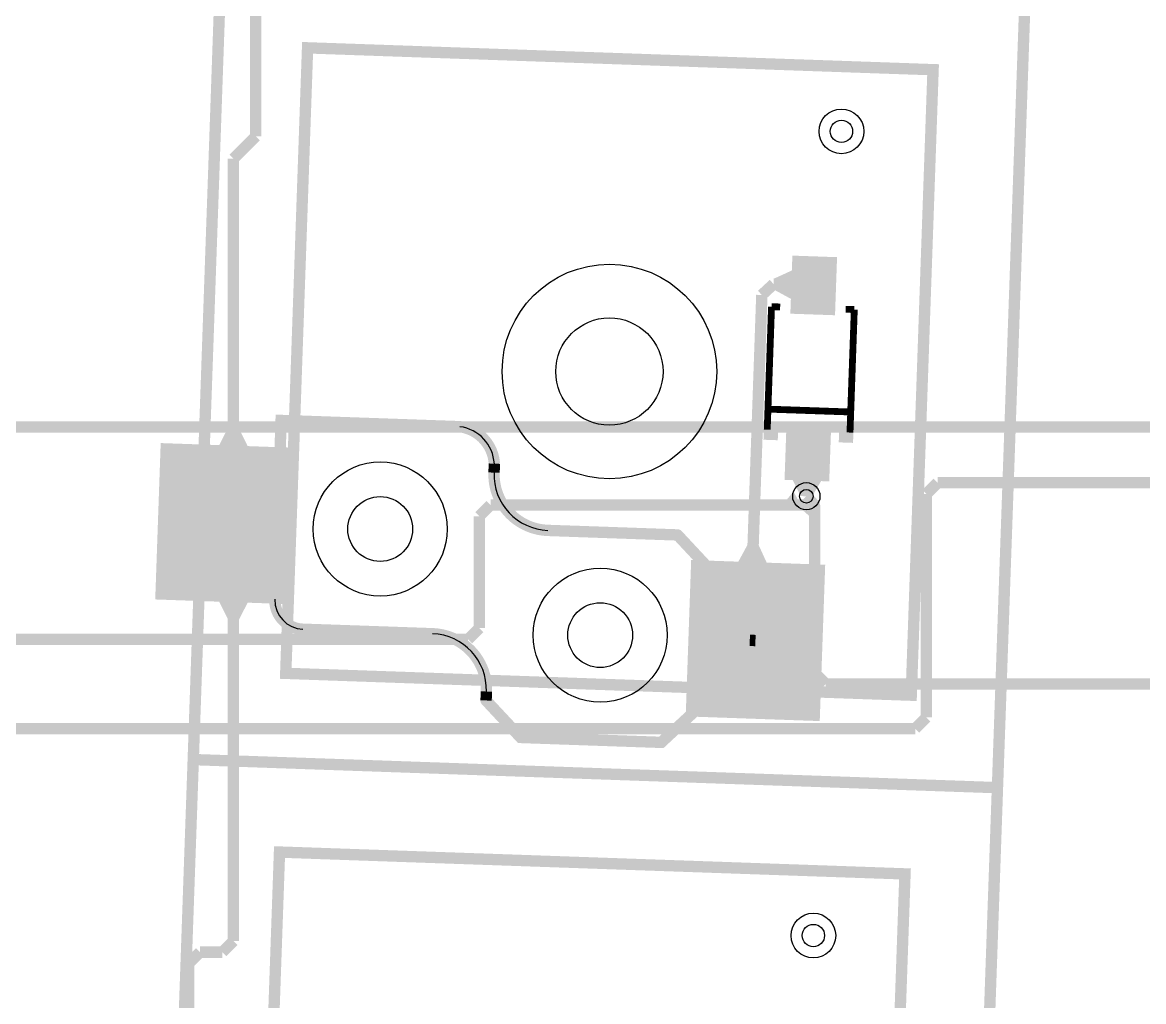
# Model space of a CAD drawing. Header units: millimetres. Extents: x -992 to -826, y 770 to 901.
# Drawn here: x -917.05 to -891.97, y 857.41 to 879.32 of the extents above; entities that cross this region are included whole.
import ezdxf

# ---------------------------------------------------------------- set-up
doc = ezdxf.new("R2010")
doc.units = ezdxf.units.MM
for name, color, linetype, true_color in [('BottomLayer', 7, 'Continuous', 0x0000ff), ('BottomPasteMaskLayer', 7, 'Continuous', 0x800000), ('BottomSilkLayer', 7, 'Continuous', 0x66cc33), ('BottomSolderMaskLayer', 7, 'Continuous', 0xaa00ff), ('Document', 7, 'Continuous', 0xffffff), ('Hole', 7, 'Continuous', 0x222222), ('Multi-Layer', 7, 'Continuous', 0xc0c0c0), ('TopLayer', 7, 'Continuous', 0xff0000), ('TopSilkLayer', 7, 'Continuous', 0xffcc00)]:
    doc.layers.add(name, color=color, linetype=linetype, true_color=true_color)

msp = doc.modelspace()

# ---------------------------------------------------------------- hatches: boundary and pattern name
at = {"layer": 'BottomLayer'}
for points in [[(-898.8752095504192, 872.7648717297436), (-898.8298196596394, 874.0640843281689), (-899.8292100584202, 874.0989839979682), (-899.8745999492, 872.7997713995429)], [(-899.840822961646, 873.7665862331726), (-899.8629946659894, 873.1319710439423), (-900.2371120142242, 873.3356540513082), (-900.2282423164847, 873.5894996189994)], [(-912.0145186690374, 869.837678435357), (-912.6491338582678, 869.8598399796801), (-912.4588265176532, 870.2344272288547), (-912.2048260096522, 870.2255575311152)], [(-899.004978409957, 869.0481330962664), (-898.9596139192279, 870.3473456946915), (-899.9590043180087, 870.3822453644909), (-900.0043688087377, 869.0830327660657)], [(-914.081330962662, 866.4077216154434), (-911.0831597663196, 866.3030226060454), (-910.961010922022, 869.8008890017782), (-913.9591821183643, 869.9055880111762)], [(-899.8219862839727, 869.076662433325), (-899.1873736347474, 869.054503429007), (-899.3899695199391, 868.7114427228856), (-899.6438176276354, 868.7203073406148)], [(-899.2813970027942, 868.9092811785625), (-899.7383185166372, 868.9252349504701), (-899.6293370586742, 869.1349199898401), (-899.3754914909831, 869.126057912116)], [(-900.403680467361, 867.2307366014734), (-901.0382931165864, 867.2528981457965), (-900.8346126492254, 867.6270180340363), (-900.5807670815343, 867.618153416307)], [(-902.215392430785, 863.7918719837442), (-899.2172212344426, 863.6871729743461), (-899.0950723901449, 867.1850393700789), (-902.0932435864872, 867.289738379477)], [(-912.6491338582678, 866.3577063754129), (-912.0145186690374, 866.3355448310898), (-912.2048260096522, 865.9609575819153), (-912.4588265176532, 865.9698272796547)]]:
    msp.add_hatch(color=256, dxfattribs=at).paths.add_polyline_path(points)
at = {"layer": 'BottomPasteMaskLayer'}
for points in [[(-898.8752095504192, 872.7648717297436), (-898.8298196596394, 874.0640843281689), (-899.8292100584202, 874.0989839979682), (-899.8745999492, 872.7997713995429)], [(-899.004978409957, 869.0481330962664), (-898.9596139192279, 870.3473456946915), (-899.9590043180087, 870.3822453644909), (-900.0043688087377, 869.0830327660657)], [(-914.081330962662, 866.4077216154434), (-911.0831597663196, 866.3030226060454), (-910.961010922022, 869.8008890017782), (-913.9591821183643, 869.9055880111762)], [(-902.215392430785, 863.7918719837442), (-899.2172212344426, 863.6871729743461), (-899.0950723901449, 867.1850393700789), (-902.0932435864872, 867.289738379477)]]:
    msp.add_hatch(color=256, dxfattribs=at).paths.add_polyline_path(points)
at = {"layer": 'BottomSilkLayer'}
for points in [[(-900.465232410465, 870.2848895097792), (-900.1454356108713, 870.2737236474475), (-900.1560731521464, 869.9691084582171), (-900.475867411735, 869.9802743205488)], [(-898.4616256032513, 870.2149225298452), (-898.7814224028449, 870.226090932182), (-898.79205994412, 869.9214757429517), (-898.4722631445264, 869.9103073406148)]]:
    msp.add_hatch(color=256, dxfattribs=at).paths.add_polyline_path(points)
at = {"layer": 'BottomSolderMaskLayer'}
for points in [[(-898.8752095504192, 872.7648717297436), (-898.8298196596394, 874.0640843281689), (-899.8292100584202, 874.0989839979682), (-899.8745999492, 872.7997713995429)], [(-899.004978409957, 869.0481330962664), (-898.9596139192279, 870.3473456946915), (-899.9590043180087, 870.3822453644909), (-900.0043688087377, 869.0830327660657)], [(-914.081330962662, 866.4077216154434), (-911.0831597663196, 866.3030226060454), (-910.961010922022, 869.8008890017782), (-913.9591821183643, 869.9055880111762)], [(-902.215392430785, 863.7918719837442), (-899.2172212344426, 863.6871729743461), (-899.0950723901449, 867.1850393700789), (-902.0932435864872, 867.289738379477)]]:
    msp.add_hatch(color=256, dxfattribs=at).paths.add_polyline_path(points)
at = {"layer": 'Document'}
for points in [[(-899.2510591821185, 873.5795250190502), (-899.4429667259335, 873.5862255524513), (-899.4697688595378, 872.8186969773941), (-899.2778613157227, 872.811996443993)], [(-899.740853441707, 873.3084912369826), (-899.7475539751081, 873.1165862331726), (-898.9800254000509, 873.0897815595632), (-898.9733248666498, 873.2816891033783)], [(-911.2775565151131, 866.409801879604), (-911.1423901447804, 870.2804419608841), (-907.2717500635002, 870.1452755905514), (-907.2551594402081, 870.1458027141975), (-907.2387792705986, 870.1484891028745), (-907.2228893708445, 870.1532888660317), (-907.2077611820263, 870.1601200111511), (-907.1936531332077, 870.1688658443929), (-907.1808062267911, 870.1793769640328), (-907.1694399215655, 870.191473812634), (-907.1597483837761, 870.2049497443581), (-907.1518971702562, 870.2195745550176), (-907.146020400284, 870.2350984145653), (-907.142218464473, 870.2512561348453), (-907.1405563098388, 870.2677716997019), (-907.1410623303333, 870.2843629800569), (-907.1437278818019, 870.3007465534135), (-907.1485074296484, 870.3166425454538), (-907.1553193266845, 870.3317794110252), (-907.164047207879, 870.3458985728423), (-907.1745419781748, 870.3587588386637), (-907.1866243594251, 870.3701405214866), (-907.2000879529318, 870.3798491923766), (-907.214702765276, 870.3877190018217), (-907.2302191372081, 870.3936155128771), (-907.2463720084805, 870.3974379976994), (-907.262885445771, 870.3991211582425), (-911.2604470408942, 870.5387198374399), (-911.2770519190279, 870.5382126555044), (-911.2934485355129, 870.5355424159651), (-911.3093563331424, 870.530754808428), (-911.3245031187314, 870.5239317520987), (-911.3386297205258, 870.5151899940894), (-911.3514944228069, 870.5046791117966), (-911.3628771018107, 870.4925789535312), (-911.3725829921948, 870.4790965611915), (-911.3804460196048, 870.4644626276362), (-911.3863316423196, 870.448927549374), (-911.3901391533507, 870.4327571421095), (-911.3918034036069, 870.4162280924563), (-911.5314020828043, 866.418663957328), (-911.5308709060128, 866.4020761028232), (-911.5281812008425, 866.3856991509715), (-911.5233788998943, 866.3698127740573), (-911.5165460129638, 866.3546882667247), (-911.5077992265453, 866.3405839130278), (-911.4972879111543, 866.3277405756652), (-911.4851915704991, 866.3163775827228), (-911.4717167760622, 866.3066889821664), (-911.4570936394406, 866.2988402280486), (-911.4415718826864, 866.2929653550184), (-911.4254165737568, 866.2891646893864), (-911.4089035998983, 866.2875031358342), (-911.3923149562688, 866.2880090690239), (-911.3759339302532, 866.2906738490393), (-911.360040263711, 866.2954519689314), (-911.3449053757727, 866.3022618318487), (-911.3307877277639, 866.3109871444825), (-911.3179284094127, 866.3214789030292), (-911.3065470217155, 866.3335579377564), (-911.2968379267685, 866.347017972718), (-911.288966928611, 866.3616291483676), (-911.2830684417576, 866.3771419469125), (-911.2792431957768, 866.393291453377), (-911.2775565151131, 866.409801879604)], [(-907.2843510287022, 870.1461468122938), (-907.2444143591398, 870.1396935147376), (-907.2048744202091, 870.1311392260801), (-907.1658416610576, 870.1205078414997), (-907.1274251140989, 870.1078290582441), (-907.089732090446, 870.0931382926756), (-907.0528678801538, 870.0764765813404), (-907.0169354581058, 870.0578904663392), (-906.9820351963683, 870.0374318653182), (-906.9482645838165, 870.0151579264444), (-906.9157179538121, 869.9911308687713), (-906.8844862206973, 869.9654178084375), (-906.8546566258386, 869.9380905711888), (-906.8263124939302, 869.9092254917426), (-906.7995330002389, 869.8789032005575), (-906.7743929494386, 869.8472083986045), (-906.7509625666553, 869.8142296207662), (-906.729307301302, 869.780058988528), (-906.7094876442563, 869.7447919526493), (-906.6915589588872, 869.7085270265359), (-906.6755713264052, 869.6713655110568), (-906.6615694059685, 869.6334112115749), (-906.6495923099333, 869.5947701479813), (-906.6396734945992, 869.5555502585444), (-906.631840666754, 869.5158610983992), (-906.6261157062787, 869.4758135335215), (-906.6225146050293, 869.435519431039), (-906.6206558815418, 869.4195792864755), (-906.6168017757436, 869.4040008099709), (-906.6110138286004, 869.3890327529969), (-906.6033844599566, 869.3749141200672), (-906.5940354928077, 869.3618703523998), (-906.5831162080759, 869.3501097281538), (-906.570800960946, 869.3398200367184), (-906.5572863968245, 869.3311655801604), (-906.5427883113775, 869.3242845497083), (-906.5275382047838, 869.3192868191647), (-906.5117795852229, 869.3162521904811), (-906.495764080626, 869.3152291195096), (-906.4797474207709, 869.3162339422769), (-906.4639853538823, 869.3192506141369), (-906.4487295629369, 869.3242309659659), (-906.4342236468802, 869.3310954733089), (-906.4206992309271, 869.3397345261988), (-906.408372268054, 869.3500101793671), (-906.3974395907405, 869.361758354905), (-906.3880757680192, 869.3747914621996), (-906.3804303180206, 869.388901393313), (-906.3746253205215, 869.4038628459746), (-906.3707534676201, 869.4194369211259), (-906.3688765836616, 869.4353749375745), (-906.3690246380494, 869.451422402845), (-906.3730156181474, 869.4979482595685), (-906.3791330455726, 869.5442425394278), (-906.3873640844405, 869.590208105509), (-906.3976914639842, 869.6357485106209), (-906.4100935147927, 869.6807681996663), (-906.4245442142785, 869.7251727101395), (-906.4410132412798, 869.7688688703328), (-906.4594660396815, 869.8117649948331), (-906.4798638909227, 869.8537710769016), (-906.5021639952379, 869.8947989773296), (-906.5263195614612, 869.9347626093771), (-906.5522799052065, 869.9735781194037), (-906.5799905552155, 870.0111640628145), (-906.6093933676517, 870.0474415749514), (-906.6404266481012, 870.0823345365704), (-906.6730252810224, 870.115769733559), (-906.7071208663752, 870.1476770105573), (-906.7426418631409, 870.1779894181618), (-906.7795137394326, 870.2066433534015), (-906.8176591288827, 870.2335786931933), (-906.8569979929763, 870.2587389204942), (-906.8974477889911, 870.2820712428893), (-906.9389236431942, 870.3035267033626), (-906.9813385289269, 870.3230602830215), (-907.0246034492088, 870.3406309955569), (-907.0686276234757, 870.3562019732437), (-907.1133186780596, 870.3697405442975), (-907.1585828400117, 870.3812183014288), (-907.2043251338617, 870.3906111614482), (-907.2504495808993, 870.397899415799), (-907.2670247511913, 870.3990350402814), (-907.283606347342, 870.3979974554546), (-907.2999106536386, 870.3948044146833), (-907.3156586988744, 870.3895105517811), (-907.3305810296242, 870.3822064462119), (-907.344422320667, 870.3730170732492), (-907.356945743671, 870.3620996656155), (-907.3679370193922, 870.3496410231855), (-907.3772080840522, 870.3358543167896), (-907.3846003071612, 870.320975440801), (-907.38998720573, 870.3052589769179), (-907.3932766084287, 870.2889738382), (-907.3944122326641, 870.272398667891), (-907.3933746475903, 870.2558170717558), (-907.390181606576, 870.2395127655069), (-907.3848877434391, 870.2237647203499), (-907.3775836376475, 870.2088423897088), (-907.3683942644786, 870.195001098803), (-907.3574768566582, 870.1824776759618), (-907.3450182140646, 870.1714864004261), (-907.3312315075304, 870.1622153359716), (-907.3163526314318, 870.1548231130843), (-907.3006361674684, 870.1494362147497), (-907.2843510287014, 870.1461468122936)], [(-899.3620523241048, 869.5139166878336), (-899.5539598679198, 869.5206172212346), (-899.5271577343156, 870.2881457962917), (-899.3352501905005, 870.2814452628907)], [(-906.6227533655068, 869.4490500381003), (-906.6297383794769, 869.2490703581409), (-906.6292310590001, 869.2324655256741), (-906.6265607131659, 869.2160689684612), (-906.6217730323319, 869.2001612361418), (-906.6149499350448, 869.1850145144264), (-906.6062081663906, 869.170887967923), (-906.595697300455, 869.1580233057591), (-906.5835971810678, 869.1466406458708), (-906.5701148446269, 869.1369347487248), (-906.5554809776468, 869.1290716849122), (-906.5399459696487, 869.123185993635), (-906.5237756289265, 869.1193783807026), (-906.5072466344934, 869.1177139954282), (-906.4906418020266, 869.118221315905), (-906.4742452448137, 869.1208916617392), (-906.4583375124943, 869.125679342573), (-906.4431907907789, 869.1325024398602), (-906.4290642442755, 869.1412442085143), (-906.4161995821115, 869.1517550744501), (-906.4048169222233, 869.1638551938372), (-906.3951110250773, 869.177337530278), (-906.3872479612647, 869.1919713972582), (-906.3813622699874, 869.2075064052564), (-906.3775546570552, 869.2236767459785), (-906.3758902717807, 869.2402057404116), (-906.3689077978157, 869.440185420371), (-906.3694349214616, 869.4567760436634), (-906.3721213101383, 869.4731562132732), (-906.3769210732953, 869.4890461130276), (-906.3837522184144, 869.5041743018461), (-906.3924980516562, 869.518282350665), (-906.403009171296, 869.5311292570818), (-906.4151060198973, 869.5424955623077), (-906.4285819516216, 869.5521871000974), (-906.4432067622813, 869.5600383136175), (-906.4587306218291, 869.56591508359), (-906.4748883421094, 869.569717019401), (-906.4914039069662, 869.5713791740352), (-906.5079951873215, 869.5708731535408), (-906.5243787606782, 869.5682076020721), (-906.5402747527187, 869.5634280542255), (-906.5554116182902, 869.556616157189), (-906.5695307801075, 869.5478882759944), (-906.582391045929, 869.5373935056982), (-906.593772728752, 869.5253111244476), (-906.6034813996419, 869.5118475309407), (-906.6113512090868, 869.4972327185961), (-906.617247720142, 869.4817163466637), (-906.6210702049641, 869.4655634753909), (-906.6227533655068, 869.4490500381003)], [(-906.3753721107444, 869.2405181610364), (-906.376010153529, 869.1915280420978), (-906.3745107308213, 869.1425567180013), (-906.370876696695, 869.0936974031454), (-906.3651149683474, 869.0450430987246), (-906.3572365129322, 868.9966864157067), (-906.3472563266845, 868.9487193985524), (-906.3351934063757, 868.9012333500134), (-906.3210707131547, 868.8543186573424), (-906.304915128842, 868.8080646202458), (-906.2867574047623, 868.7625592809056), (-906.2666321032098, 868.7178892563966), (-906.2445775316618, 868.6741395738142), (-906.2206356698616, 868.6313935084307), (-906.1948520899126, 868.5897324251847), (-906.1672758695341, 868.5492356238066), (-906.1379594986441, 868.5099801878765), (-906.1069587794478, 868.472040838099), (-906.0743327202209, 868.4354897900765), (-906.0401434229902, 868.4003966168502), (-906.0044559653257, 868.3668281164717), (-905.9673382764689, 868.3348481848559), (-905.9288610080326, 868.3045176941591), (-905.8890973995199, 868.2758943769114), (-905.8481231389155, 868.2490327161261), (-905.8060162186187, 868.2239838415937), (-905.762856786988, 868.2007954325595), (-905.7187269957832, 868.1795116269683), (-905.6737108437937, 868.16017293745), (-905.6278940169511, 868.1428161742064), (-905.5813637252304, 868.1274743749439), (-905.5342085366505, 868.1141767419889), (-905.4865182086888, 868.1029485867025), (-905.4383835174337, 868.093811281301), (-905.389896084796, 868.0867822181756), (-905.3411482041115, 868.0818747767867), (-905.2922326644655, 868.0790982981968), (-905.2756884390104, 868.0774527422892), (-905.2595009417637, 868.0736600937367), (-905.2439475933934, 868.0677853507957), (-905.2292949465498, 868.059929194571), (-905.215794117697, 868.0502262635479), (-905.2036764834895, 868.0388428461627), (-905.1931497154486, 868.0259740309582), (-905.1843942208957, 868.0118403631652), (-905.1775600511394, 867.9966840650059), (-905.1727643299025, 867.9807648845002), (-905.1700892460601, 867.9643556439149), (-905.1695806450899, 867.947737564146), (-905.1712472433748, 867.9311954451672), (-905.175060478821, 867.9150127851392), (-905.1809550003552, 867.8994669218297), (-905.1888297879076, 867.8848242796106), (-905.19854988369, 867.8713358034871), (-905.2099487050972, 867.8592326584132), (-905.2228308995926, 867.8487222675959), (-905.2369756926522, 867.8399847576844), (-905.252140671389, 867.8331698717674), (-905.268065939016, 867.8283944030819), (-905.2844785689454, 867.8257401934156), (-905.3010972821946, 867.8252527305057), (-905.3550863714419, 867.8281992856131), (-905.4089181604965, 867.8332631213066), (-905.4625096485221, 867.8404364298835), (-905.5157782051921, 867.849708151139), (-905.5686416980931, 867.8610639894194), (-905.6210186193615, 867.8744864356639), (-905.672828211357, 867.8899547944006), (-905.7239905911788, 867.9074452156569), (-905.7744268738337, 867.9269307317315), (-905.8240592938655, 867.948381298776), (-905.872811325258, 867.9717638431168), (-905.9206077994268, 867.9970423122512), (-905.9673750211186, 868.0241777304343), (-906.0130408820389, 868.053128258774), (-906.0575349720322, 868.0838492597413), (-906.1007886876438, 868.1162933659938), (-906.1427353378979, 868.1504105534103), (-906.1833102471237, 868.1861482182201), (-906.2224508546774, 868.2234512581106), (-906.2600968114007, 868.2622621571873), (-906.2961900726706, 868.3025210746547), (-906.3306749878964, 868.3441659370823), (-906.3634983863243, 868.3871325341129), (-906.3946096590192, 868.4313546174654), (-906.4239608368964, 868.4767640030808), (-906.451506664683, 868.5232906762511), (-906.4772046706947, 868.5708628995728), (-906.5010152323216, 868.6194073235549), (-906.5229016371198, 868.668849099714), (-906.5428301394174, 868.7191119959787), (-906.5607700123448, 868.7701185142297), (-906.5766935952115, 868.82179000979), (-906.590576336155, 868.8740468126834), (-906.6023968299955, 868.9268083504747), (-906.6121368512406, 868.9799932725006), (-906.6197813821856, 869.0335195753), (-906.625318636069, 869.0873047290524), (-906.6287400752458, 869.1412658048266), (-906.6300404243514, 869.1953196024448), (-906.6292176784355, 869.2493827787657), (-906.6275721225279, 869.2659270042208), (-906.6237794739754, 869.2821145014674), (-906.6179047310344, 869.2976678498377), (-906.6100485748098, 869.3123204966813), (-906.6003456437866, 869.3258213255341), (-906.5889622264012, 869.3379389597416), (-906.5760934111969, 869.3484657277825), (-906.5619597434038, 869.3572212223354), (-906.5468034452446, 869.3640553920917), (-906.5308842647389, 869.3688511133286), (-906.5144750241536, 869.371526197171), (-906.4978569443847, 869.3720347981412), (-906.4813148254059, 869.3703681998563), (-906.4651321653779, 869.3665549644099), (-906.4495863020685, 869.3606604428758), (-906.4349436598493, 869.3527856553235), (-906.4214551837258, 869.3430655595411), (-906.4093520386521, 869.3316667381339), (-906.3988416478346, 869.3187845436385), (-906.3901041379231, 869.3046397505789), (-906.3832892520062, 869.289474771842), (-906.3785137833206, 869.2735495042152), (-906.3758595736543, 869.2571368742858), (-906.3753721107444, 869.2405181610364)], [(-906.7735839471679, 864.061394462789), (-906.0019913639828, 863.233962407925), (-905.9898891156265, 863.2225809083575), (-905.9764047503209, 863.2128765361476), (-905.9617690145277, 863.2050153539543), (-905.9462323571319, 863.1991318834948), (-905.9300606437225, 863.1953268035893), (-905.9135306070614, 863.1936652273306), (-902.7654356108714, 863.0837312674627), (-902.7488298609247, 863.0842356969131), (-902.7324320373893, 863.0869034232225), (-902.7165227447302, 863.0916887954598), (-902.7013742275261, 863.0985099249027), (-902.6872457117382, 863.1072500863423), (-902.674378968758, 863.1177597155196), (-901.7952451104903, 863.9375641351285), (-901.783863357611, 863.949666716458), (-901.7741588219967, 863.9631514768174), (-901.7662975774209, 863.9777876514256), (-901.7604141534069, 863.9933247713426), (-901.7566092330239, 864.0094969497463), (-901.7549479298959, 864.026027432055), (-901.645013970028, 867.1741198882399), (-901.6455181202786, 867.1907260751705), (-901.6481856822401, 867.2071243593803), (-901.65297100544, 867.2230341140521), (-901.659792197773, 867.2381830726633), (-901.668532526935, 867.2523119883324), (-901.6790424180849, 867.2651790703583), (-902.3059486918975, 867.93745491491), (-902.318051273227, 867.9488366677892), (-902.3315360335864, 867.9585412034036), (-902.3461722081946, 867.9664024479795), (-902.3617093281116, 867.9722858719933), (-902.3778815065153, 867.9760907923763), (-902.3944119888241, 867.9777520955043), (-905.2426873253747, 868.0772161544324), (-905.2592779486672, 868.0766890307866), (-905.275658118277, 868.07400264211), (-905.2915480180313, 868.0692028789529), (-905.3066762068499, 868.0623717338337), (-905.3207842556689, 868.053625900592), (-905.3336311620858, 868.0431147809521), (-905.3449974673116, 868.0310179323509), (-905.3546890051014, 868.0175420006266), (-905.3625402186213, 868.0029171899669), (-905.3684169885939, 867.9873933304192), (-905.3722189244049, 867.9712356101388), (-905.3738810790392, 867.954720045282), (-905.3733750585448, 867.9381287649267), (-905.370709507076, 867.9217451915699), (-905.3659299592294, 867.9058491995295), (-905.3591180621929, 867.8907123339578), (-905.3503901809984, 867.8765931721406), (-905.3398954107021, 867.8637329063191), (-905.3278130294515, 867.8523512234962), (-905.3143494359446, 867.8426425526062), (-905.2997346235999, 867.8347727431612), (-905.2842182516674, 867.8288762321062), (-905.2680653803948, 867.8250537472841), (-905.251551943104, 867.8233705867414), (-902.4558470916943, 867.725740411481), (-901.900695961392, 867.1304140208282), (-902.0069570739142, 864.0874625349252), (-902.8091440182882, 863.3394132588267), (-905.852092964186, 863.4456743713489), (-906.5877952755907, 864.2346456692915), (-906.5998969097162, 864.2460297189092), (-906.6133809293225, 864.2557367961969), (-906.6280166190993, 864.2636008103733), (-906.6435535583408, 864.269487205978), (-906.6597259057133, 864.2732952651517), (-906.6762569478742, 864.2749598309472), (-906.6928638341132, 864.2744524221828), (-906.7092624160072, 864.2717817207629), (-906.7251721092781, 864.2669934231285), (-906.7403206946675, 864.2601694583785), (-906.7544489756835, 864.2514265864397), (-906.7673152135251, 864.2409144002725), (-906.778699263299, 864.2288127662938), (-906.7884063407606, 864.2153287468128), (-906.796270355126, 864.2006930571375), (-906.8021567509311, 864.1851561179719), (-906.8059648103135, 864.1689837706485), (-906.8076293763223, 864.1524527285093), (-906.8071219677722, 864.1358458422637), (-906.804451266564, 864.1194472603352), (-906.7996629691349, 864.1035375670025), (-906.7928390045805, 864.0883889815251), (-906.784096132824, 864.0742607003962), (-906.7735839468228, 864.0613944624189)], [(-910.7728270256541, 865.869072898146), (-910.805610836513, 865.8712472460716), (-910.8381934195081, 865.8754758780835), (-910.8704461782651, 865.8817421046904), (-910.9022418181542, 865.8900211944573), (-910.9334548486944, 865.9002804716162), (-910.9639620788371, 865.9124794450296), (-910.9936431031748, 865.9265699680005), (-911.0223807771544, 865.9424964282969), (-911.0500616794218, 865.9601959676409), (-911.0765765594712, 865.9795987297971), (-911.1018207688331, 866.0006281362798), (-911.1256946740993, 866.0232011885915), (-911.1481040501536, 866.0472287958004), (-911.1689604520587, 866.0726161261622), (-911.1881815641286, 866.0992629814011), (-911.2056915248111, 866.1270641921701), (-911.2214212260965, 866.1559100331319), (-911.2353085862721, 866.1856866560211), (-911.2472987949452, 866.2162765389777), (-911.2573445293679, 866.2475589503815), (-911.2654061412094, 866.2794104253528), (-911.2714518130397, 866.3117052530415), (-911.2754576839059, 866.344315972781), (-911.2774079435062, 866.3771138771473), (-911.2772948945899, 866.4099695199392), (-911.2777823575, 866.4265882331886), (-911.2804365671662, 866.443000863118), (-911.2852120358517, 866.4589261307448), (-911.2920269217686, 866.4740911094816), (-911.3007644316801, 866.4882359025412), (-911.3112748224976, 866.5011180970366), (-911.3233779675713, 866.5125169184439), (-911.3368664436948, 866.5222370142263), (-911.351509085914, 866.5301118017786), (-911.3670549492234, 866.5360063233128), (-911.3832376092514, 866.5398195587591), (-911.3997797282302, 866.5414861570439), (-911.4163978079991, 866.5409775560738), (-911.4328070485844, 866.5383024722313), (-911.4487262290901, 866.5335067509944), (-911.4638825272494, 866.5266725812382), (-911.4780161950425, 866.5179170866852), (-911.4908850102469, 866.5073903186443), (-911.5022684276322, 866.4952726844369), (-911.5119713586553, 866.4817718555842), (-911.5198275148799, 866.4671192087404), (-911.525702257821, 866.4515658603701), (-911.5294949063734, 866.4353783631235), (-911.531140462281, 866.4188341376685), (-911.5314940953554, 866.3781548110196), (-911.5297181195457, 866.3375127320513), (-911.5258174032854, 866.2970193117759), (-911.5198026395007, 866.2567855536919), (-911.511690316298, 866.216921749493), (-911.5015026717656, 866.1775371767286), (-911.4892676330132, 866.1387397992441), (-911.4750187396157, 866.1006359712226), (-911.4587950516724, 866.0633301456392), (-911.4406410427325, 866.0269245879266), (-911.4206064778813, 865.9915190956384), (-911.3987462773198, 865.9572107248762), (-911.3751203658142, 865.9240935242325), (-911.3497935084255, 865.8922582769778), (-911.3228351329709, 865.8617922521995), (-911.2943191397029, 865.8327789655726), (-911.2643236987292, 865.8052979504215), (-911.2329310357266, 865.7794245396964), (-911.200227206538, 865.7552296594662), (-911.1663018612705, 865.73277963449), (-911.1312479985393, 865.7121360064037), (-911.0951617105335, 865.6933553650166), (-911.0581419196012, 865.6764891931841), (-911.0202901070767, 865.6615837256788), (-910.9817100350915, 865.6486798224487), (-910.9425074621355, 865.6378128566084), (-910.9027898531428, 865.6290126174724), (-910.8626660849019, 865.622303228894), (-910.8222461475943, 865.6177030831354), (-910.7816408432818, 865.6152247904497), (-910.7650362279514, 865.6157354260662), (-910.7486403187331, 865.6184090303569), (-910.7327336541845, 865.6231998572102), (-910.7175884017513, 865.630025934249), (-910.7034637009069, 865.6387704654003), (-910.6906012292031, 865.6492838293087), (-910.6792210671014, 865.6613861393997), (-910.669517932334, 865.6748703217881), (-910.6616578482301, 865.6895056583706), (-910.6557753030106, 865.7050417344757), (-910.6519709486571, 865.7212127235288), (-910.6503098787285, 865.7377419354184), (-910.6508205145924, 865.754346550741), (-910.6534941191275, 865.7707424599197), (-910.6582849462178, 865.7866491243968), (-910.6651110234823, 865.8017943767283), (-910.673855554844, 865.8159190774423), (-910.6843689189441, 865.8287815489895), (-910.6964712292047, 865.8401617109109), (-910.7099554117377, 865.8498648454774), (-910.7245907484373, 865.8577249293631), (-910.74012682463, 865.863607474351), (-910.7562978137397, 865.8674118284637), (-910.7728270256541, 865.869072898146)], [(-907.8748793497588, 865.7676708153418), (-910.773139446279, 865.8688798577599), (-910.7897300695714, 865.868352734114), (-910.8061102391812, 865.8656663454374), (-910.8220001389356, 865.8608665822803), (-910.837128327754, 865.8540354371611), (-910.851236376573, 865.8452896039194), (-910.8640832829899, 865.8347784842795), (-910.8754495882157, 865.8226816356782), (-910.8851411260055, 865.8092057039539), (-910.8929923395254, 865.7945808932943), (-910.8988691094979, 865.7790570337465), (-910.902671045309, 865.7628993134662), (-910.9043331999433, 865.7463837486093), (-910.9038271794487, 865.7297924682541), (-910.9011616279801, 865.7134088948974), (-910.8963820801334, 865.6975129028569), (-910.889570183097, 865.6823760372853), (-910.8808423019024, 865.668256875468), (-910.8703475316062, 865.6553966096466), (-910.8582651503556, 865.6440149268236), (-910.8448015568487, 865.6343062559338), (-910.8301867445041, 865.6264364464887), (-910.8146703725716, 865.6205399354336), (-910.798517501299, 865.6167174506115), (-910.7820040640082, 865.6150342900687), (-907.883743967488, 865.5138252476506), (-907.8671533441957, 865.5143523712966), (-907.8507731745858, 865.5170387599732), (-907.8348832748314, 865.5218385231302), (-907.819755086013, 865.5286696682494), (-907.805647037194, 865.5374155014912), (-907.7928001307772, 865.5479266211311), (-907.7814338255513, 865.5600234697323), (-907.7717422877615, 865.5734994014566), (-907.7638910742415, 865.5881242121162), (-907.7580143042691, 865.603648071664), (-907.754212368458, 865.6198057919444), (-907.7525502138237, 865.6363213568011), (-907.7530562343183, 865.6529126371564), (-907.7557217857869, 865.6692962105132), (-907.7605013336336, 865.6851922025536), (-907.7673132306701, 865.7003290681253), (-907.7760411118646, 865.7144482299425), (-907.7865358821608, 865.727308495764), (-907.7986182634114, 865.7386901785869), (-907.8120818569183, 865.7483988494768), (-907.8266966692629, 865.7562686589218), (-907.8422130411954, 865.7621651699769), (-907.8583659124681, 865.765987654799), (-907.8748793497588, 865.7676708153418)], [(-906.8003479806961, 864.3524993649988), (-906.7997056393777, 864.4014922052569), (-906.8012010074885, 864.4504664318779), (-906.8048312383496, 864.4993288143701), (-906.8105894212194, 864.5479863351552), (-906.8184645944505, 864.5963463666429), (-906.8284417663557, 864.6443168475629), (-906.840501943748, 864.691806458218), (-906.8546221680972, 864.7387247943271), (-906.8707755592347, 864.7849825391238), (-906.8889313665248, 864.8304916333859), (-906.9090550274035, 864.8751654430707), (-906.9311082331739, 864.918918924237), (-906.955049001933, 864.96166878494), (-906.980831758492, 865.0033336437918), (-907.0084074211346, 865.0438341848837), (-907.0377234950536, 865.0830933087774), (-907.0687241722826, 865.1210362792759), (-907.1013504379358, 865.1575908656973), (-907.1355401825529, 865.1926874803765), (-907.1712283203339, 865.2262593111375), (-907.2083469130413, 865.2582424484809), (-907.2468252993316, 865.288576007247), (-907.2865902292704, 865.3172022425194), (-907.3275660037762, 865.3440666595534), (-907.3696746187254, 865.3691181175143), (-907.412835913447, 865.3923089268333), (-907.4569677233204, 865.4135949399923), (-907.5019860361903, 865.4329356355659), (-907.5478051522969, 865.4502941953602), (-907.5943378474196, 865.4656375745029), (-907.6414955389237, 865.4789365643493), (-907.68918845439, 865.4901658480859), (-907.7373258025133, 865.4993040489248), (-907.7858159459374, 865.5063337707985), (-907.8345665757024, 865.5112416314757), (-907.8834848869699, 865.5140182880367), (-907.9000291124252, 865.5156638439439), (-907.9162166096721, 865.5194564924961), (-907.9317699580428, 865.5253312354371), (-907.9464226048867, 865.5331873916616), (-907.95992343374, 865.5428903226846), (-907.9720410679477, 865.5542737400699), (-907.9825678359889, 865.5671425552744), (-907.9913233305421, 865.5812762230676), (-907.9981575002985, 865.5964325212271), (-908.0029532215356, 865.6123517017329), (-908.005628305378, 865.6287609423184), (-908.0061369063482, 865.6453790220876), (-908.0044703080633, 865.6619211410666), (-908.000657072617, 865.678103801095), (-907.9947625510825, 865.6936496644046), (-907.98688776353, 865.7082923066238), (-907.9771676677474, 865.7217807827474), (-907.9657688463399, 865.7338839278212), (-907.9528866518442, 865.7443943186386), (-907.9387418587843, 865.7531318285501), (-907.923576880047, 865.7599467144669), (-907.9076516124198, 865.7647221831521), (-907.8912389824902, 865.7673763928182), (-907.8746202692406, 865.7678638557279), (-907.82062868477, 865.7649171513328), (-907.7667944174711, 865.7598529707627), (-907.7132004796764, 865.752679122974), (-907.6599295131302, 865.7434066700253), (-907.6070636615564, 865.7320499100206), (-907.5546844439916, 865.7186263550611), (-907.5028726290845, 865.7031567042416), (-907.4517081105497, 865.6856648117325), (-907.4012697839722, 865.666177649997), (-907.3516354251503, 865.6447252681996), (-907.3028815701658, 865.6213407458698), (-907.2550833973652, 865.5960601418942), (-907.2083146114352, 865.5689224389133), (-907.1626473297498, 865.5399694832108), (-907.1181519711657, 865.5092459201863), (-907.0748971474367, 865.4767991255123), (-907.0329495574142, 865.4426791320811), (-906.9923738841977, 865.4069385528542), (-906.9532326953941, 865.3696324997329), (-906.9155863466381, 865.3308184985764), (-906.8794928885236, 865.2905564004966), (-906.8450079770909, 865.248908289568), (-906.8121847880042, 865.2059383870941), (-906.781073934555, 865.1617129525782), (-906.7517233896173, 865.1163001815518), (-906.7241784116723, 865.0697701004166), (-906.6984814750207, 865.0221944584644), (-906.6746722042873, 864.9736466172395), (-906.6527873133198, 864.924201437416), (-906.6328605485762, 864.8739351633616), (-906.6149226370878, 864.8229253055704), (-906.5990012390781, 864.7712505211407), (-906.585120905311, 864.7189904924863), (-906.573303039233, 864.6662258044666), (-906.5635658639702, 864.6130378201249), (-906.5559243942271, 864.559508555226), (-906.5503904131349, 864.5057205517892), (-906.5469724540812, 864.4517567508079), (-906.5456757875522, 864.3977003643549), (-906.5465024130049, 864.3436347472697), (-906.5481479689124, 864.3270905218146), (-906.5519406174649, 864.310903024568), (-906.557815360406, 864.2953496761977), (-906.5656715166307, 864.280697029354), (-906.5753744476538, 864.2671962005012), (-906.5867578650391, 864.2550785662938), (-906.5996266802434, 864.2445517982528), (-906.6137603480365, 864.2357963036999), (-906.6289166461959, 864.2289621339436), (-906.6448358267014, 864.2241664127067), (-906.6612450672868, 864.2214913288643), (-906.6778631470557, 864.2209827278941), (-906.6944052660344, 864.222649326179), (-906.7105879260625, 864.2264625616253), (-906.7261337893719, 864.2323570831595), (-906.7407764315911, 864.2402318707118), (-906.7542649077145, 864.2499519664942), (-906.7663680527884, 864.2613507879014), (-906.7768784436057, 864.2742329823968), (-906.7856159535172, 864.2883777754564), (-906.7924308394342, 864.3035427541934), (-906.7972063081197, 864.3194680218202), (-906.799860517786, 864.3358806517496), (-906.8003479806961, 864.3524993649988)]]:
    msp.add_hatch(color=256, dxfattribs=at).paths.add_polyline_path(points)
at = {"layer": 'TopLayer'}
for points in [[(-899.5849555499112, 868.4186690373382), (-899.8031597663196, 868.8204419608841), (-899.9505257810516, 868.644726949454), (-899.8125781051563, 868.390726441453)], [(-899.6315697231396, 868.4333680467363), (-899.2223698247398, 868.637297434595), (-899.2048031496064, 868.4076631953266), (-899.4588036576074, 868.2810820421643)]]:
    msp.add_hatch(color=256, dxfattribs=at).paths.add_polyline_path(points)

# ---------------------------------------------------------------- linework, layer by layer
at = {"layer": 'BottomLayer', "const_width": 0.25400050800101603}
for points in [[(-911.8318516637034, 886.0177800355602), (-911.8318516637034, 876.7678435356872)], [(-911.8318262636526, 876.7677419354841), (-912.3318262636526, 876.2677419354841)], [(-912.3317246634494, 876.2677165354332), (-912.3317246634494, 868.0177800355602)], [(-900.5122682245366, 873.218186436373), (-900.2495808991619, 873.46316992634)], [(-900.2496824993651, 873.463042926086), (-899.3522987045975, 873.4318008636019)], [(-900.7820675641352, 865.4927609855222), (-900.5123190246381, 873.218186436373)], [(-899.482092964186, 869.715265430531), (-899.5168910337821, 868.7157734315471)], [(-912.5212852425706, 868.1042926085854), (-912.3318262636526, 868.0177292354587)], [(-912.3318262636526, 868.0177292354587), (-912.5212852425706, 868.1042926085854)], [(-912.3317246634494, 868.0177800355602), (-912.3317246634494, 858.7678435356872)], [(-900.6551435102871, 865.4884429768861), (-900.7820675641352, 865.4928625857253)], [(-912.3318262636526, 858.7677165354332), (-912.5818135636273, 858.5177292354587)], [(-913.0818135636272, 858.5177292354587), (-913.3318262636526, 858.2677165354332)], [(-912.5818135636273, 858.5177292354587), (-913.0818135636272, 858.5177292354587)], [(-913.3317246634494, 858.2677165354332), (-913.3317246634494, 850.0177800355602)]]:
    msp.add_lwpolyline(points, dxfattribs=at)
at = {"layer": 'BottomSilkLayer', "const_width": 0.25400050800101603}
msp.add_lwpolyline([(-877.0819913639829, 899.2677927355857), (-975.0819913639829, 899.2677927355857), (-975.0819913639829, 870.2677927355857), (-877.0819913639829, 870.2677927355857), (-877.0819913639829, 899.2677927355857)], close=True, dxfattribs=at)
at = {"layer": 'BottomSilkLayer'}
for points, const_width in [([(-900.3917703835409, 870.2060452120905), (-900.2957073914149, 872.95681991364)], 0.15240030480060962), ([(-900.2957073914149, 872.95681991364), (-900.1027686055373, 872.950088900178)], 0.15240030480060962), ([(-898.4443484886971, 872.8921767843538), (-898.6372872745746, 872.8989077978158)], 0.15240030480060962), ([(-898.5404114808231, 870.1414020828043), (-898.4443484886971, 872.8921767843538)], 0.15240030480060962), ([(-898.5743713487428, 870.6023114046229), (-900.3257556515114, 870.6634747269496)], 0.15240030480060962), ([(-911.3021336042673, 869.3622301244604), (-911.2655321310643, 870.4106172212346), (-911.2655321310643, 870.4106172212346), (-907.2674625349251, 870.2710185420373)], 0.25400050800101603), ([(-906.4953009906021, 869.4449834899672), (-906.502286004572, 869.2449580899163)], 0.25400050800101603), ([(-905.2971805943613, 867.9518415036831), (-902.3989585979173, 867.8506223012448)], 0.25400050800101603), ([(-901.7720091440184, 867.1783083566169), (-902.3989585979173, 867.850596901194), (-902.3989585979173, 867.8506223012448)], 0.25400050800101603), ([(-901.7720091440184, 867.1783083566169), (-901.7842265684533, 866.8285750571503)], 0.25400050800101603), ([(-911.4044704089409, 866.4142240284482), (-911.3922529845061, 866.7640335280672)], 0.25400050800101603), ([(-907.87904495809, 865.6409448818899), (-910.7772415544832, 865.7421386842775)], 0.25400050800101603), ([(-906.6806959613921, 864.1480314960631), (-906.673710947422, 864.3479044958092)], 0.25400050800101603), ([(-901.8748793497588, 864.2303276606555), (-901.8818643637288, 864.0304546609095), (-902.7610109220219, 863.2106426212854), (-905.9090932181865, 863.3205994411991), (-906.6806959613921, 864.1480314960631)], 0.25400050800101603)]:
    msp.add_lwpolyline(points, dxfattribs=dict(at, const_width=const_width))
for centre, radius, start, end in [((-907.3859258735383, 869.3879336298298), 0.8924307848615699, 3.591353289950348, 82.33242140160634), ((-905.253586773387, 869.2010631388575), 1.2499872999746, 178.00224817536412, 268.00114784851064), ((-910.7548866941129, 866.3915496601568), 0.6499872999746, 177.9999736556162, 267.99992666830474), ((-907.9229368719654, 864.3915209649066), 1.2499872999746, 358.0001090920792, 87.99994103186663)]:
    msp.add_arc(centre, radius, start, end, dxfattribs=at)
at = {"layer": 'Document', "const_width": 0.25400050800101603}
for points in [[(-895.2417576835155, 862.1975869951741), (-894.6135636271274, 880.1866649733302), (-912.6026416052833, 880.8148590297183), (-913.2308356616714, 862.8257810515622), (-895.2417576835155, 862.1975869951741)], [(-895.8699517399036, 844.208534417069), (-895.2417576835155, 862.1975869951741), (-913.2308356616714, 862.8257810515622), (-913.8590297180596, 844.8367284734571), (-895.8699517399036, 844.208534417069)]]:
    msp.add_lwpolyline(points, close=True, dxfattribs=at)
at = {"layer": 'Document'}
for centre, radius in [((-898.731521463043, 876.8783337566676), 0.24993649987299976), ((-903.9220218440438, 871.5062230124462), 1.1998983997967998), ((-909.0482600965203, 867.9829819659641), 0.7249174498348998), ((-904.1280162560327, 865.6096012192025), 0.7249174498348998), ((-899.3596647193295, 858.8892557785117), 0.24993649987299976)]:
    msp.add_circle(centre, radius, dxfattribs=at)
at = {"layer": 'Hole'}
msp.add_circle((-899.5168910337821, 868.7157734315471), 0.15240030480060962, dxfattribs=at)
at = {"layer": 'Multi-Layer'}
for centre, radius in [((-898.731521463043, 876.8783337566676), 0.5), ((-903.9220218440438, 871.5062230124462), 2.4000000000000004), ((-909.0482600965203, 867.9829819659641), 1.5000000000000002), ((-899.5168910337821, 868.7157734315471), 0.30480060960121924), ((-904.1280162560327, 865.6096012192025), 1.5000000000000002), ((-899.3596647193295, 858.8892557785117), 0.5)]:
    msp.add_circle(centre, radius, dxfattribs=at)
at = {"layer": 'TopLayer', "const_width": 0.25400050800101603}
for points in [[(-896.8318008636019, 868.7677419354841), (-896.5817881635764, 869.0177292354587)], [(-896.5817881635764, 869.0177292354587), (-882.5817627635256, 869.0177292354587)], [(-899.5168910337821, 868.7158750317502), (-899.3318008636019, 868.5177292354587)], [(-899.3318008636019, 868.5177292354587), (-899.5168910337821, 868.7158750317502)], [(-896.8318008636019, 863.7677165354332), (-896.8318008636019, 868.7677419354841)], [(-906.8318008636019, 868.2677419354841), (-906.5818135636272, 868.5177292354587)], [(-906.5818135636272, 868.5177292354587), (-899.3318008636019, 868.5177292354587)], [(-899.3318008636019, 868.5177292354587), (-899.3318008636019, 864.7677419354841)], [(-906.8318008636019, 865.7677419354841), (-906.8318008636019, 868.2677419354841)], [(-907.0818135636273, 865.5177292354587), (-906.8318008636019, 865.7677419354841)], [(-922.081838963678, 865.5177292354587), (-907.0818135636273, 865.5177292354587)], [(-899.3318008636019, 864.7677419354841), (-899.0817881635764, 864.5177292354587)], [(-899.0817881635764, 864.5177292354587), (-878.0817627635256, 864.5177292354587)], [(-897.0817881635764, 863.5177292354587), (-896.8318008636019, 863.7677165354332)], [(-919.581838963678, 863.5177292354587), (-897.0817881635764, 863.5177292354587)]]:
    msp.add_lwpolyline(points, dxfattribs=at)
at = {"layer": 'TopSilkLayer', "const_width": 0.25400050800101603}
for points in [[(-911.1621031242064, 864.7548641097284), (-897.1706375412751, 864.2662687325376), (-896.6820421640845, 878.2577343154688), (-910.6735331470663, 878.7463296926595), (-911.1621031242064, 864.7548641097284)], [(-911.7902971805945, 846.7657861315724), (-897.7988315976633, 846.2771907543816), (-897.3102362204726, 860.2686563373128), (-911.3017018034037, 860.7572517145036), (-911.7902971805945, 846.7657861315724)]]:
    msp.add_lwpolyline(points, close=True, dxfattribs=at)

doc.saveas('drawing.dxf')
